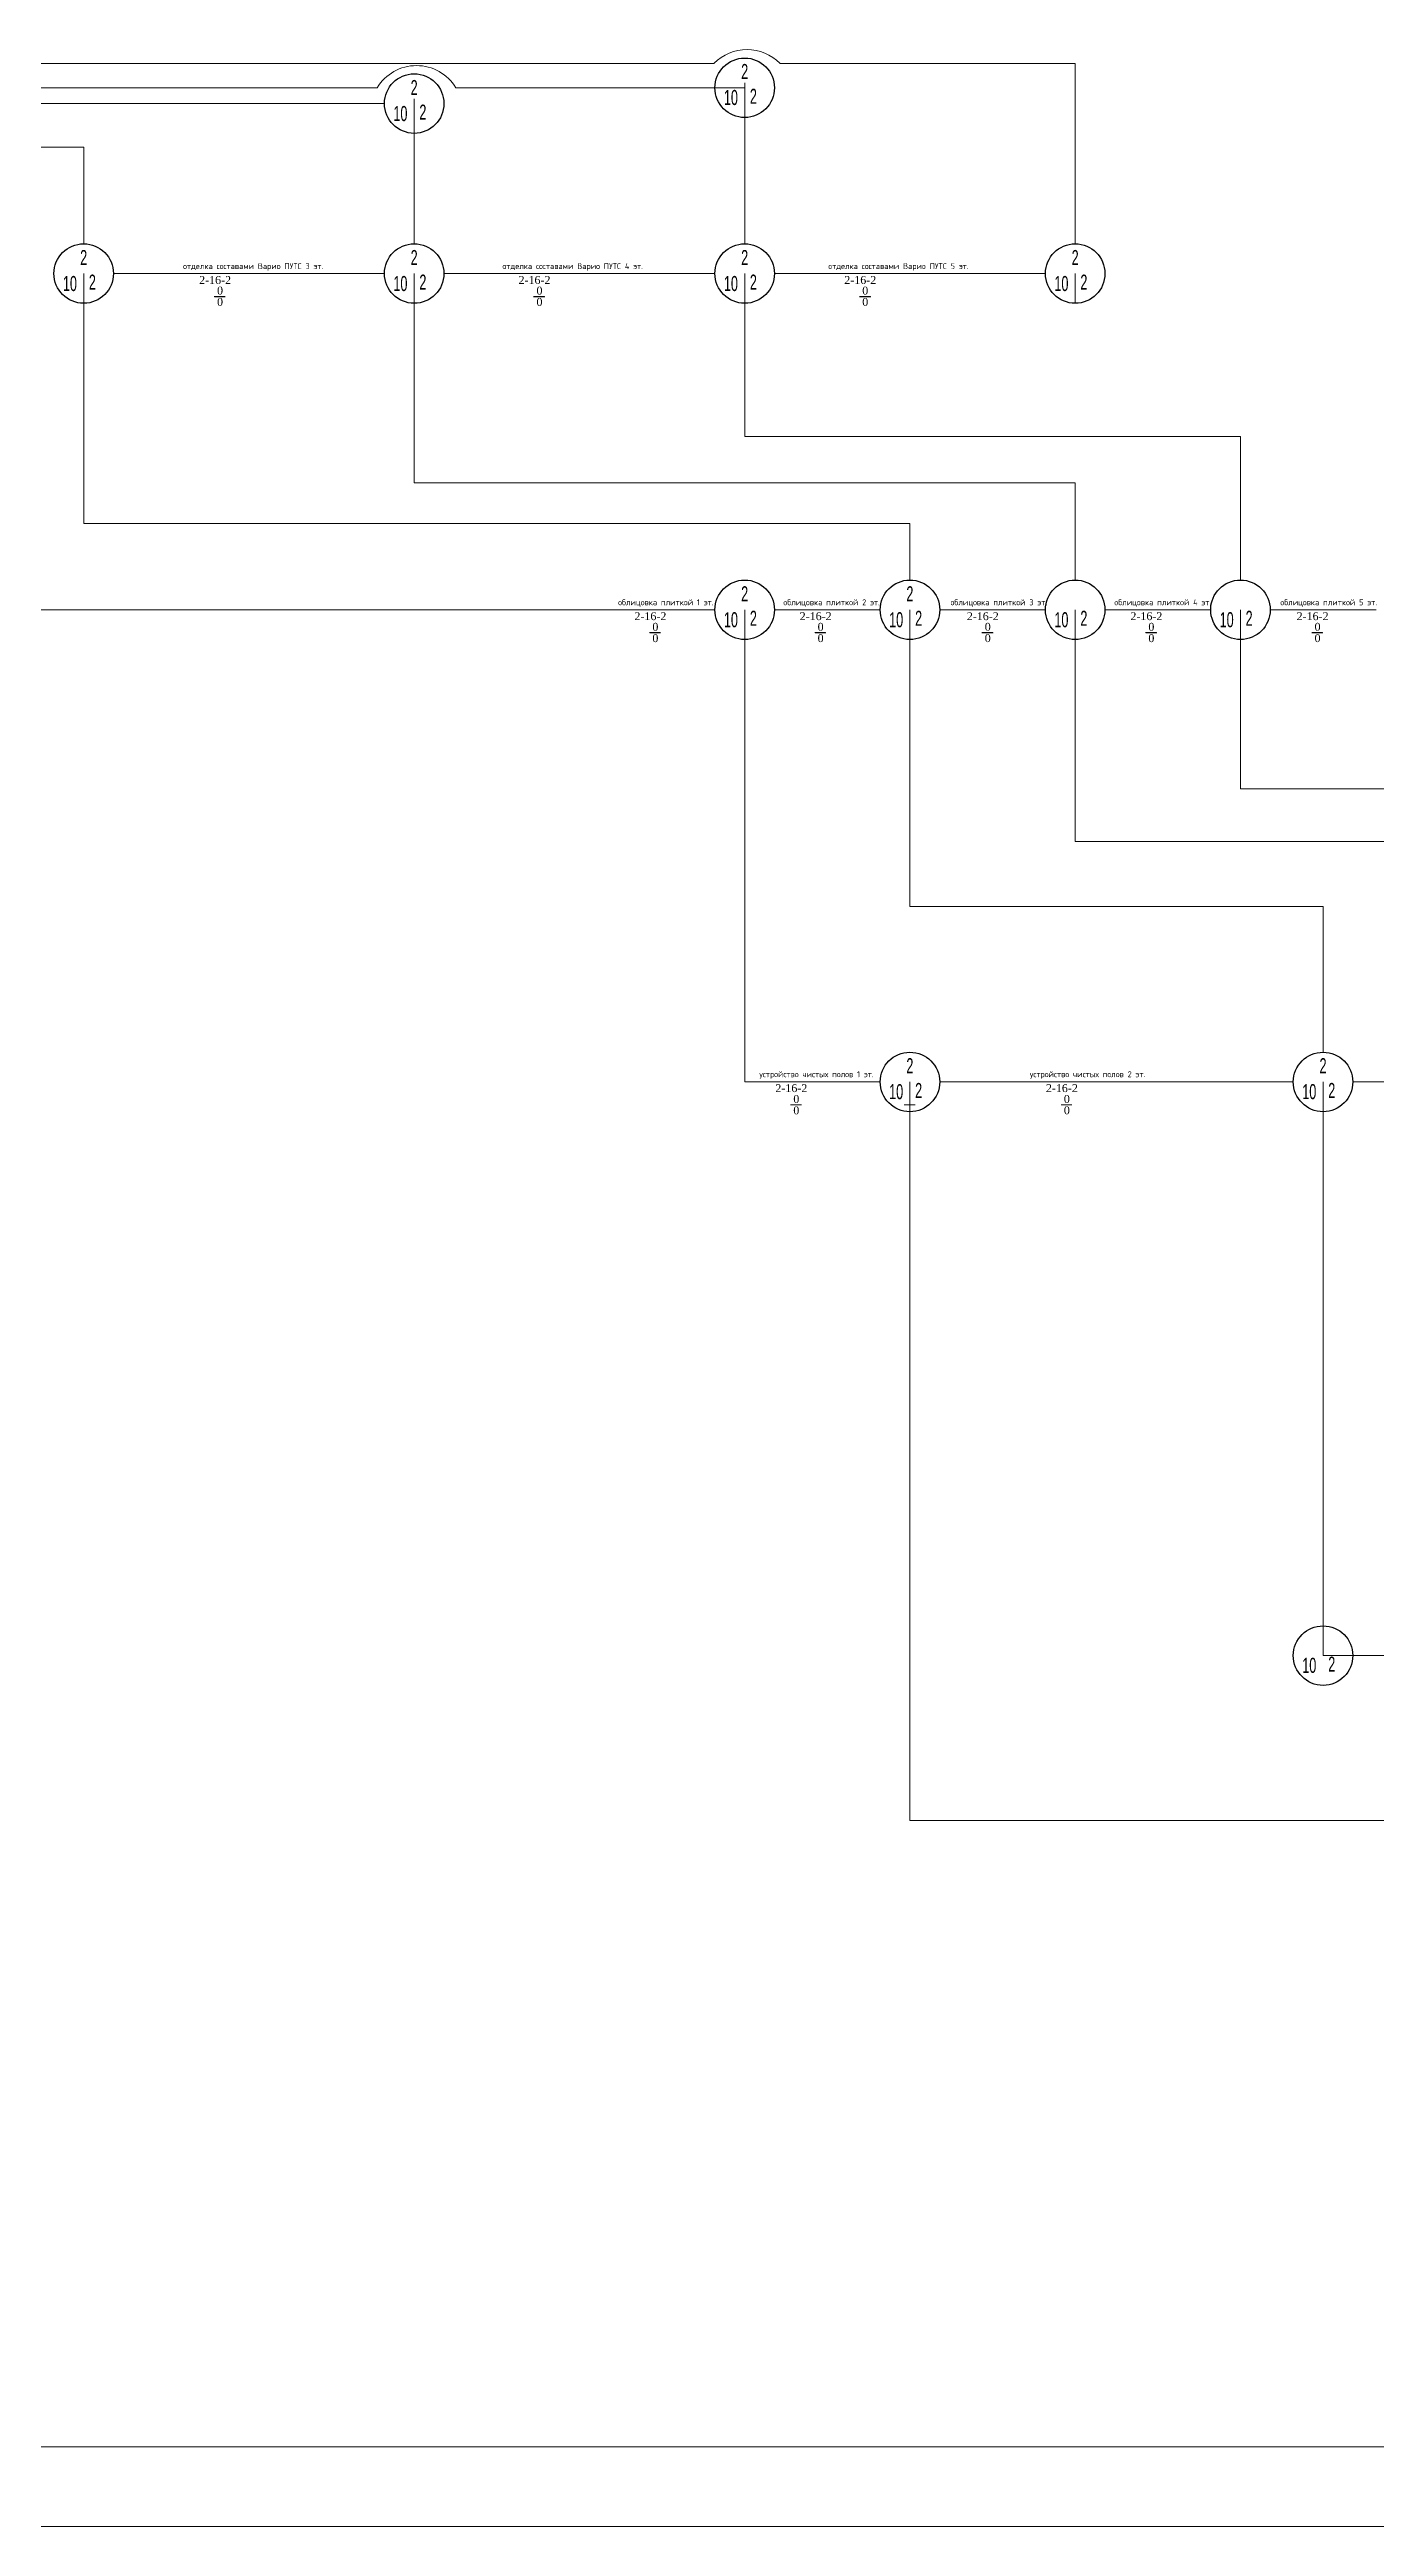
# Model space of a CAD drawing. Header units: millimetres. Extents: x 545956 to 559840, y 1708517 to 1711661.
# Drawn here: x 558208 to 558770, y 1709240 to 1710289 of the extents above; entities that cross this region are included whole.
import ezdxf

# ---------------------------------------------------------------- set-up
doc = ezdxf.new("R2010")
doc.units = ezdxf.units.MM
doc.header["$LTSCALE"] = 5
doc.layers.get('0').update_dxf_attribs({"lineweight": 30})
doc.layers.add('Тонкая', color=250, linetype='Continuous', lineweight=5)
doc.styles.add('5-0.6', font='arial.ttf', dxfattribs={"height": 5})
doc.styles.get("Standard").update_dxf_attribs({"font": 'isocpeur.ttf'})
doc.styles.add('Римский -1.', font='times.ttf')

msp = doc.modelspace()

# ---------------------------------------------------------------- linework, layer by layer
at = {"color": 0, "lineweight": -2}
for centre in [(558362.6, 1710266.2), (558362.6, 1710266.2), (558362.6, 1710266.2), (558502.6, 1710272.9), (558502.6, 1710272.9), (558502.6, 1710272.9), (558222.6, 1710194.2), (558222.6, 1710194.2), (558222.6, 1710194.2), (558362.6, 1710194.2), (558362.6, 1710194.2), (558362.6, 1710194.2), (558362.6, 1710194.2), (558362.6, 1710194.2), (558362.6, 1710194.2), (558502.6, 1710194.2), (558502.6, 1710194.2), (558502.6, 1710194.2), (558642.6, 1710194.2), (558642.6, 1710194.2), (558642.6, 1710194.2), (558502.6, 1710051.8), (558502.6, 1710051.8), (558502.6, 1710051.8), (558572.6, 1710051.8), (558572.6, 1710051.8), (558572.6, 1710051.8), (558642.6, 1710051.8), (558642.6, 1710051.8), (558642.6, 1710051.8), (558712.6, 1710051.8), (558712.6, 1710051.8), (558712.6, 1710051.8), (558572.6, 1709851.8), (558572.6, 1709851.8), (558572.6, 1709851.8), (558747.6, 1709851.8), (558747.6, 1709851.8), (558747.6, 1709851.8), (558747.6, 1709608.8), (558747.6, 1709608.8), (558747.6, 1709608.8)]:
    msp.add_circle(centre, 12.6, dxfattribs=at)
at = {"layer": 'Тонкая', "linetype": 'ByBlock', "ltscale": 0.2}
for p, q in [((558117.6, 1710283.2), (558489.7, 1710283.2)), ((558517.5, 1710283.2), (558642.6, 1710283.2)), ((558642.6, 1710283.2), (558642.6, 1710206.7)), ((558082.6, 1710272.9), (558346.9, 1710272.9)), ((558362.6, 1710268.2), (558362.6, 1710253.6)), ((558380.3, 1710272.9), (558502.6, 1710272.9)), ((558502.6, 1710275), (558502.6, 1710260.4)), ((558047.6, 1710266.2), (558350.1, 1710266.2)), ((558362.6, 1710266.2), (558362.6, 1710206.7)), ((558502.6, 1710260.4), (558502.6, 1710206.7)), ((558095.2, 1710247.8), (558222.6, 1710247.8)), ((558222.6, 1710247.8), (558222.6, 1710206.7)), ((558222.6, 1710194.2), (558222.6, 1710181.6)), ((558235.2, 1710194.2), (558350.1, 1710194.2)), ((558235.2, 1710194.2), (558350.1, 1710194.2)), ((558362.6, 1710194.2), (558362.6, 1710181.6)), ((558362.6, 1710194.2), (558362.6, 1710181.6)), ((558375.2, 1710194.2), (558490.1, 1710194.2)), ((558502.6, 1710194.2), (558502.6, 1710181.6)), ((558515.2, 1710194.2), (558630.1, 1710194.2)), ((558642.6, 1710194.2), (558642.6, 1710181.6)), ((558222.6, 1710181.6), (558222.6, 1710123.7)), ((558362.6, 1710181.6), (558362.6, 1710105.6)), ((558502.6, 1710181.6), (558502.6, 1710125.2)), ((558222.6, 1710123.7), (558222.6, 1710088.4)), ((558502.6, 1710125.2), (558712.6, 1710125.2)), ((558712.6, 1710064.3), (558712.6, 1710125.2)), ((558362.6, 1710105.6), (558642.6, 1710105.6)), ((558642.6, 1710105.6), (558642.6, 1710064.3)), ((558222.6, 1710088.4), (558572.6, 1710088.4)), ((558572.6, 1710088.4), (558572.6, 1710064.3)), ((558082.6, 1710051.8), (558490.1, 1710051.8)), ((558502.6, 1710051.8), (558502.6, 1710039.2)), ((558515.2, 1710051.8), (558560.1, 1710051.8)), ((558572.6, 1710051.8), (558572.6, 1710039.2)), ((558585.2, 1710051.8), (558630.1, 1710051.8)), ((558642.6, 1710051.8), (558642.6, 1710039.2)), ((558655.2, 1710051.8), (558700.1, 1710051.8)), ((558712.6, 1710051.8), (558712.6, 1710039.2)), ((558725.2, 1710051.8), (558770.1, 1710051.8)), ((558502.6, 1710039.2), (558502.6, 1709851.8)), ((558572.6, 1710039.2), (558572.6, 1709926.1)), ((558642.6, 1710039.2), (558642.6, 1709953.6)), ((558712.6, 1710039.2), (558712.6, 1709975.9)), ((558712.6, 1709975.9), (559097.6, 1709975.9)), ((558642.6, 1709953.6), (558922.6, 1709953.6)), ((558572.6, 1709926.1), (558747.6, 1709926.1)), ((558747.6, 1709926.1), (558747.6, 1709864.3)), ((558502.6, 1709851.8), (558560.1, 1709851.8)), ((558572.6, 1709851.8), (558572.6, 1709839.2)), ((558735.1, 1709851.8), (558585.2, 1709851.8)), ((558747.6, 1709851.8), (558747.6, 1709839.2)), ((558910.1, 1709851.8), (558760.2, 1709851.8)), ((558572.6, 1709839.2), (558572.6, 1709538.9)), ((558747.6, 1709839.2), (558747.6, 1709608.8)), ((558747.6, 1709608.8), (559538.3, 1709608.8)), ((558572.6, 1709538.9), (559489.5, 1709538.9)), ((559525.7, 1709273.7), (557942.6, 1709273.7)), ((557284.6, 1709239.9), (559827.5, 1709239.9))]:
    msp.add_line(p, q, dxfattribs=at)
at = {"layer": 'Тонкая', "ltscale": 0.2}
for p, q in [((558277.9, 1710184.5), (558282.6, 1710184.5)), ((558277.9, 1710184.5), (558282.6, 1710184.5)), ((558278, 1710184.4), (558282.6, 1710184.4)), ((558278, 1710184.4), (558282.6, 1710184.4)), ((558413.2, 1710184.5), (558417.8, 1710184.5)), ((558413.2, 1710184.5), (558417.8, 1710184.5)), ((558413.2, 1710184.4), (558417.9, 1710184.4)), ((558413.2, 1710184.4), (558417.9, 1710184.4)), ((558551.2, 1710184.5), (558555.9, 1710184.5)), ((558551.2, 1710184.5), (558555.9, 1710184.5)), ((558551.3, 1710184.4), (558556, 1710184.4)), ((558551.3, 1710184.4), (558556, 1710184.4)), ((558462.3, 1710042.1), (558467, 1710042.1)), ((558462.3, 1710042.1), (558467, 1710042.1)), ((558462.3, 1710042.1), (558467, 1710042.1)), ((558462.3, 1710042.1), (558467, 1710042.1)), ((558462.4, 1710042), (558467, 1710042)), ((558462.4, 1710042), (558467, 1710042)), ((558462.4, 1710042), (558467, 1710042)), ((558462.4, 1710042), (558467, 1710042)), ((558532.3, 1710042.1), (558536.9, 1710042.1)), ((558532.3, 1710042.1), (558536.9, 1710042.1)), ((558532.3, 1710042.1), (558536.9, 1710042.1)), ((558532.3, 1710042.1), (558536.9, 1710042.1)), ((558532.4, 1710042), (558537, 1710042)), ((558532.4, 1710042), (558537, 1710042)), ((558532.4, 1710042), (558537, 1710042)), ((558532.4, 1710042), (558537, 1710042)), ((558603.1, 1710042.1), (558607.7, 1710042.1)), ((558603.1, 1710042.1), (558607.7, 1710042.1)), ((558603.1, 1710042.1), (558607.7, 1710042.1)), ((558603.1, 1710042.1), (558607.7, 1710042.1)), ((558603.1, 1710042), (558607.8, 1710042)), ((558603.1, 1710042), (558607.8, 1710042)), ((558603.1, 1710042), (558607.8, 1710042)), ((558603.1, 1710042), (558607.8, 1710042)), ((558672.4, 1710042.1), (558677.1, 1710042.1)), ((558672.4, 1710042.1), (558677.1, 1710042.1)), ((558672.4, 1710042.1), (558677.1, 1710042.1)), ((558672.4, 1710042.1), (558677.1, 1710042.1)), ((558672.5, 1710042), (558677.2, 1710042)), ((558672.5, 1710042), (558677.2, 1710042)), ((558672.5, 1710042), (558677.2, 1710042)), ((558672.5, 1710042), (558677.2, 1710042)), ((558742.8, 1710042.1), (558747.4, 1710042.1)), ((558742.8, 1710042.1), (558747.4, 1710042.1)), ((558742.8, 1710042.1), (558747.4, 1710042.1)), ((558742.8, 1710042.1), (558747.4, 1710042.1)), ((558742.8, 1710042), (558747.5, 1710042)), ((558742.8, 1710042), (558747.5, 1710042)), ((558742.8, 1710042), (558747.5, 1710042)), ((558742.8, 1710042), (558747.5, 1710042)), ((558522, 1709842.1), (558526.6, 1709842.1)), ((558570.1, 1709842.1), (558574.8, 1709842.1)), ((558636.6, 1709842.1), (558641.2, 1709842.1))]:
    msp.add_line(p, q, dxfattribs=at)
at = {"layer": 'Тонкая', "linetype": 'ByBlock', "ltscale": 0.2}
for centre, start, end in [((558503.6, 1710269.6), 44.4692, 135.5308), ((558363.6, 1710262.8), 31.2432, 148.7568)]:
    msp.add_arc(centre, 19.5, start, end, dxfattribs=at)

# ---------------------------------------------------------------- texts
at = {"color": 0, "lineweight": -2, "style": '5-0.6', "width": 0.6}
for s, p in [('2', (558501.1, 1710276.6)), ('2', (558361.1, 1710269.8)), ('10', (558493.8, 1710265.6)), ('2', (558504.8, 1710266.1)), ('10', (558353.8, 1710258.8)), ('2', (558364.8, 1710259.4)), ('2', (558221.1, 1710197.8)), ('2', (558361.1, 1710197.8)), ('2', (558361.1, 1710197.8)), ('2', (558501.1, 1710197.8)), ('2', (558641.1, 1710197.8)), ('10', (558213.8, 1710186.8)), ('2', (558224.8, 1710187.4)), ('10', (558353.8, 1710186.8)), ('10', (558353.8, 1710186.8)), ('2', (558364.8, 1710187.4)), ('2', (558364.8, 1710187.4)), ('10', (558493.8, 1710186.8)), ('2', (558504.8, 1710187.4)), ('10', (558633.8, 1710186.8)), ('2', (558644.8, 1710187.4)), ('2', (558501.1, 1710055.4)), ('2', (558571.1, 1710055.4)), ('10', (558493.8, 1710044.4)), ('2', (558504.8, 1710045)), ('10', (558563.8, 1710044.4)), ('2', (558574.8, 1710045)), ('10', (558633.8, 1710044.4)), ('2', (558644.8, 1710045)), ('10', (558703.8, 1710044.4)), ('2', (558714.8, 1710045)), ('2', (558571.1, 1709855.5)), ('2', (558746.1, 1709855.5)), ('10', (558563.8, 1709844.5)), ('2', (558574.8, 1709845)), ('10', (558738.8, 1709844.5)), ('2', (558749.8, 1709845)), ('10', (558738.8, 1709601.5)), ('2', (558749.8, 1709602))]:
    msp.add_text(s, height=6.37, dxfattribs=at).set_placement(p)
at = {"layer": 'Тонкая', "lineweight": -2, "style": 'Римский -1.'}
for s, p in [('2-16-2', (558271.5, 1710189.8)), ('2-16-2', (558406.8, 1710189.8)), ('2-16-2', (558544.8, 1710189.8)), ('0', (558279.1, 1710185.3)), ('0', (558279.1, 1710185.3)), ('0', (558279.1, 1710180.5)), ('0', (558279.1, 1710180.5)), ('0', (558414.4, 1710185.3)), ('0', (558414.4, 1710185.3)), ('0', (558414.4, 1710180.5)), ('0', (558414.4, 1710180.5)), ('0', (558552.4, 1710185.3)), ('0', (558552.4, 1710185.3)), ('0', (558552.4, 1710180.5)), ('0', (558552.4, 1710180.5)), ('2-16-2', (558455.9, 1710047.4)), ('2-16-2', (558455.9, 1710047.4)), ('0', (558463.5, 1710042.9)), ('0', (558463.5, 1710042.9)), ('0', (558463.5, 1710042.9)), ('0', (558463.5, 1710042.9)), ('2-16-2', (558525.9, 1710047.4)), ('2-16-2', (558525.9, 1710047.4)), ('0', (558533.5, 1710042.9)), ('0', (558533.5, 1710042.9)), ('0', (558533.5, 1710042.9)), ('0', (558533.5, 1710042.9)), ('2-16-2', (558596.7, 1710047.4)), ('2-16-2', (558596.7, 1710047.4)), ('0', (558604.3, 1710042.9)), ('0', (558604.3, 1710042.9)), ('0', (558604.3, 1710042.9)), ('0', (558604.3, 1710042.9)), ('2-16-2', (558666, 1710047.4)), ('2-16-2', (558666, 1710047.4)), ('0', (558673.6, 1710042.9)), ('0', (558673.6, 1710042.9)), ('0', (558673.6, 1710042.9)), ('0', (558673.6, 1710042.9)), ('2-16-2', (558736.4, 1710047.4)), ('2-16-2', (558736.4, 1710047.4)), ('0', (558744, 1710042.9)), ('0', (558744, 1710042.9)), ('0', (558744, 1710042.9)), ('0', (558744, 1710042.9)), ('0', (558463.5, 1710038.1)), ('0', (558463.5, 1710038.1)), ('0', (558463.5, 1710038.1)), ('0', (558463.5, 1710038.1)), ('0', (558533.5, 1710038.1)), ('0', (558533.5, 1710038.1)), ('0', (558533.5, 1710038.1)), ('0', (558533.5, 1710038.1)), ('0', (558604.3, 1710038.1)), ('0', (558604.3, 1710038.1)), ('0', (558604.3, 1710038.1)), ('0', (558604.3, 1710038.1)), ('0', (558673.6, 1710038.1)), ('0', (558673.6, 1710038.1)), ('0', (558673.6, 1710038.1)), ('0', (558673.6, 1710038.1)), ('0', (558744, 1710038.1)), ('0', (558744, 1710038.1)), ('0', (558744, 1710038.1)), ('0', (558744, 1710038.1)), ('2-16-2', (558515.6, 1709847.5)), ('2-16-2', (558630.2, 1709847.5)), ('0', (558523.2, 1709842.9)), ('0', (558523.2, 1709838.1)), ('0', (558637.8, 1709842.9)), ('0', (558637.8, 1709838.1))]:
    msp.add_text(s, height=3.36, dxfattribs=at).set_placement(p)
at = {"layer": 'Тонкая', "linetype": 'ByBlock', "ltscale": 0.2, "char_height": 2.5, "attachment_point": 1}
for s, width, insert in [('{\\C0;отделка составами Варио ПУТС 3 эт.}', 63.303, (558264.7, 1710198.6)), ('{\\C0;отделка составами Варио ПУТС 4 эт.}', 62.766, (558400, 1710198.6)), ('{\\C0;отделка составами Варио ПУТС 5 эт.}', 63.594, (558538, 1710198.6)), ('{\\C0;облицовка плиткой 1 эт.}', 63.303, (558449, 1710056.2)), ('{\\C0;облицовка плиткой 2 эт.}', 63.303, (558519, 1710056.2)), ('{\\C0;облицовка плиткой 3 эт.}', 63.303, (558589.8, 1710056.2)), ('{\\C0;облицовка плиткой 4 эт.}', 63.303, (558659.2, 1710056.2)), ('{\\C0;облицовка плиткой 5 эт.}', 63.303, (558729.5, 1710056.2)), ('{\\C0;устройство чистых полов 1 эт.}', 62.022, (558508.8, 1709856.3)), ('{\\C0;устройство чистых полов 2 эт.}', 62.022, (558623.4, 1709856.3))]:
    msp.add_mtext_dynamic_manual_height_columns(s, width=width, gutter_width=12.5, heights=[0], dxfattribs=dict(at, insert=insert))

doc.saveas('drawing.dxf')
